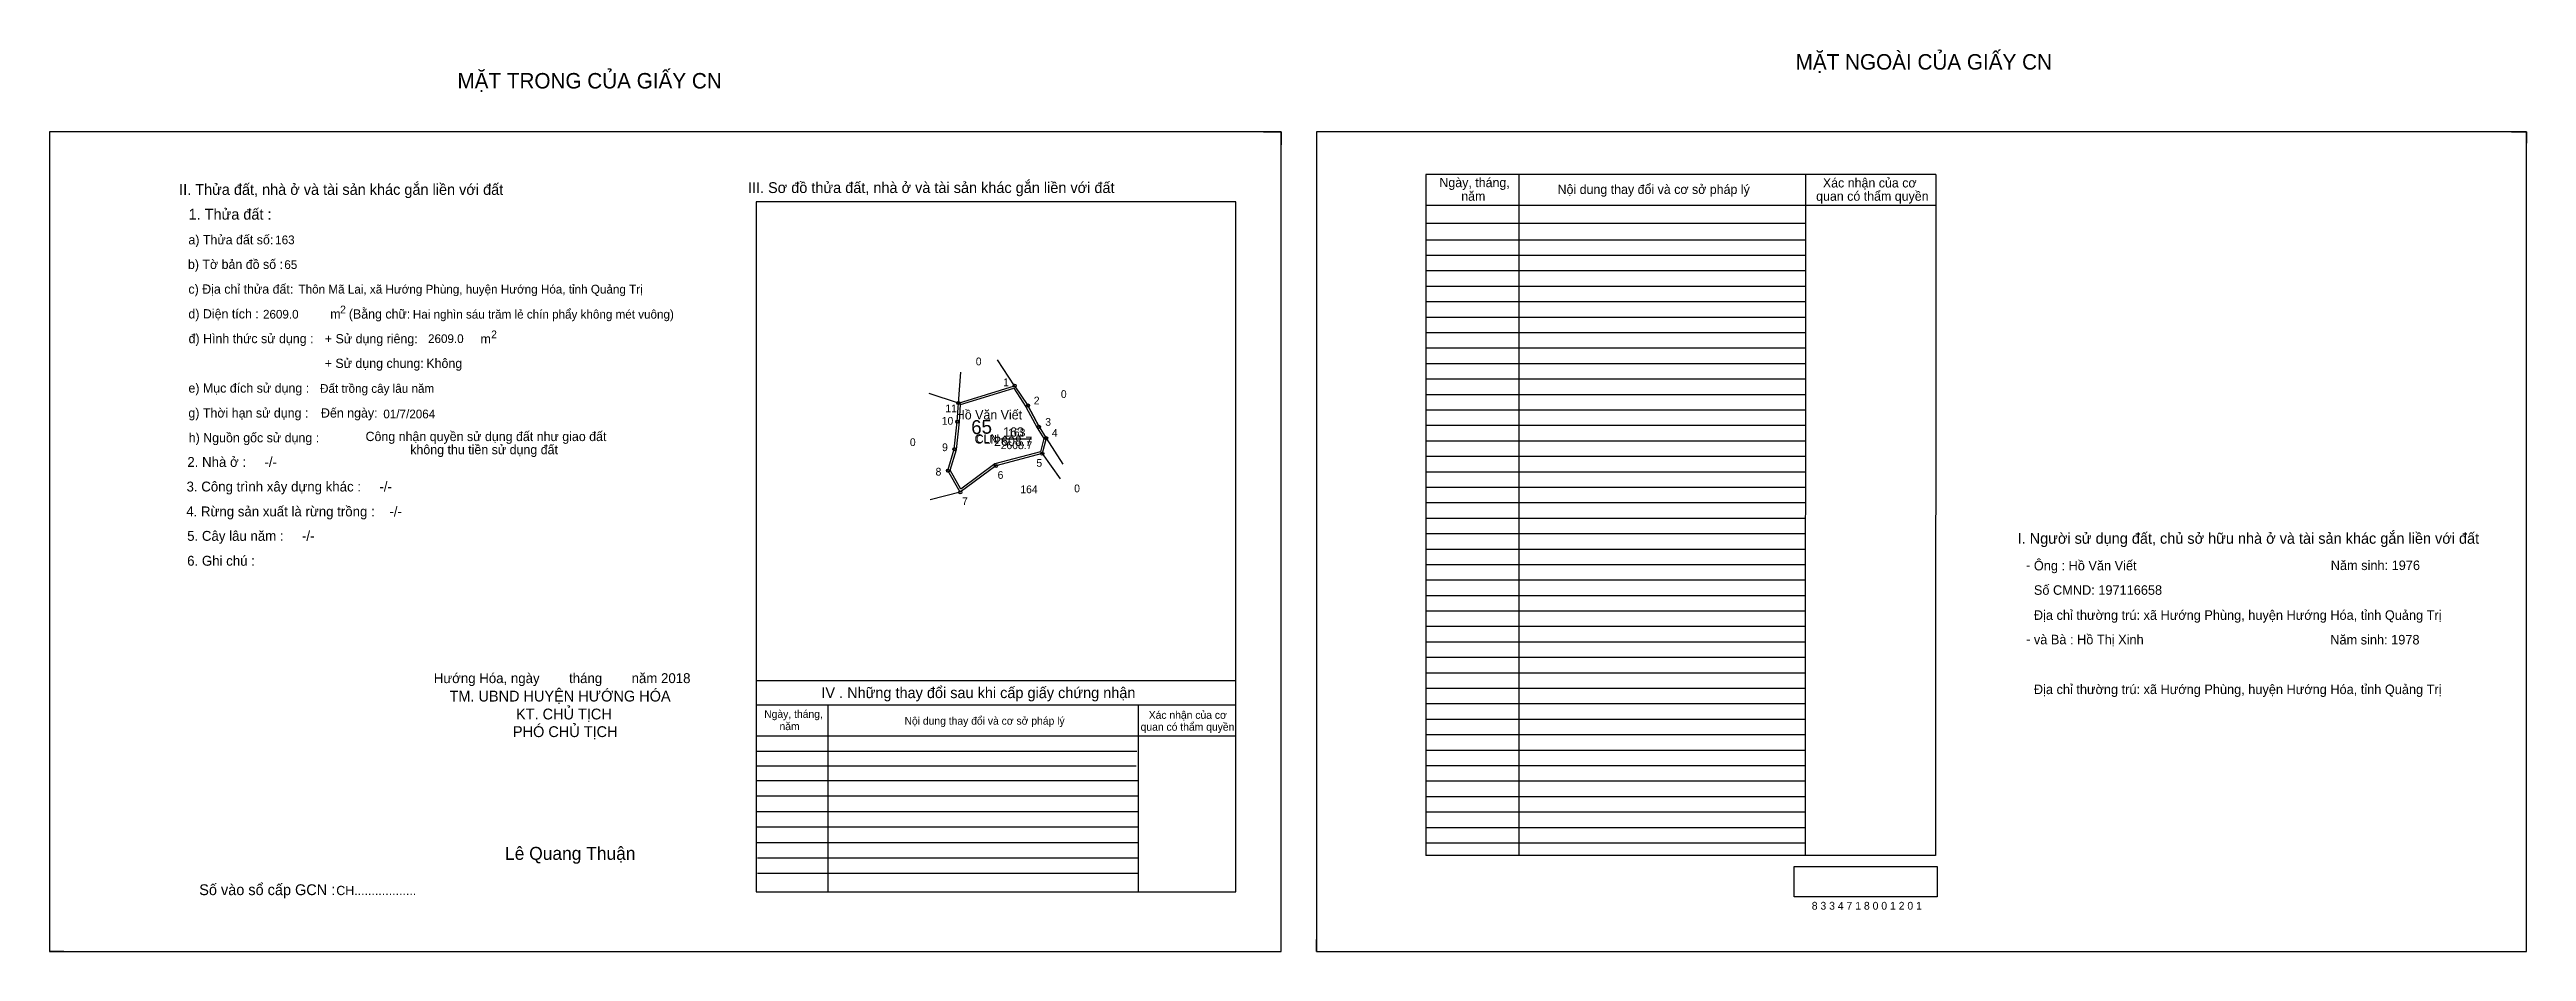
# Model space of a CAD drawing. Extents: x 531995 to 535505, y 1847126 to 1847725.
# Drawn here: x 533904 to 535505, y 1847142 to 1847725 of the extents above.
import ezdxf

# ---------------------------------------------------------------- set-up
doc = ezdxf.new("R2010")
doc.units = 0
for name, color, linetype in [('Default', 7, 'Continuous'), ('Level 10', 7, 'Continuous'), ('Level 11', 7, 'Continuous'), ('Level 13', 7, 'Continuous'), ('Level 2', 7, 'Continuous'), ('Level 27', 7, 'Continuous'), ('Level 3', 7, 'Continuous'), ('Level 36', 7, 'Continuous'), ('Level 4', 7, 'Continuous'), ('Level 5', 7, 'Continuous'), ('Level 55', 7, 'Continuous'), ('Level 6', 7, 'Continuous'), ('Level 7', 7, 'Continuous'), ('Level 8', 7, 'Continuous'), ('Level 9', 7, 'Continuous')]:
    doc.layers.add(name, color=color, linetype=linetype)

msp = doc.modelspace()

# ---------------------------------------------------------------- linework, layer by layer
at = {"layer": 'Level 10'}
for p, q in [((534689, 1847672.1), (534700.4, 1847672.1)), ((534700.4, 1847672.1), (534700.4, 1847663.7)), ((535495.8, 1847672.1), (535505.4, 1847672.1)), ((535505.4, 1847672.1), (535505.4, 1847664.7)), ((534491.8, 1847496.7), (534528.1, 1847507.9)), ((534543.9, 1847481.3), (534536.7, 1847495.1)), ((533904.2, 1847149.9), (533904.2, 1847142.1)), ((534723.2, 1847142.1), (534723.2, 1847149.9)), ((533913.4, 1847142.1), (533904.2, 1847142.1)), ((534723.2, 1847142.1), (534730.2, 1847142.1))]:
    msp.add_line(p, q, dxfattribs=at)
for points in [[(533904.2, 1847142.1), (534700.4, 1847142.1), (534700.4, 1847672.1), (533904.2, 1847672.1)], [(534723.2, 1847142.1), (535505.4, 1847142.1), (535505.4, 1847672.1), (534723.2, 1847672.1)], [(534491.8, 1847496.7), (534528.1, 1847507.9), (534536.7, 1847495.1), (534543.9, 1847481.3), (534548.5, 1847474), (534546, 1847464), (534516, 1847456), (534493, 1847439), (534485, 1847453), (534489.1, 1847466.9), (534491, 1847484.6)], [(534493.2, 1847495.7), (534527.6, 1847506.3), (534535.4, 1847494.3), (534542.7, 1847480.6), (534547, 1847473.8), (534544.8, 1847465.1), (534515.4, 1847457.3), (534493.4, 1847441.1), (534486.5, 1847453.2), (534490.5, 1847466.6), (534492.4, 1847484.5)]]:
    msp.add_lwpolyline(points, close=True, dxfattribs=at)
at = {"layer": 'Level 11'}
for centre in [(534491.8, 1847496.7), (534491.8, 1847496.7), (534528.1, 1847507.9), (534491, 1847484.6), (534536.7, 1847495.1), (534543.9, 1847481.3), (534489.1, 1847466.9), (534546, 1847464), (534548.5, 1847474), (534485, 1847453), (534516, 1847456), (534493, 1847439)]:
    msp.add_circle(centre, 1, dxfattribs=at)
at = {"layer": 'Level 13'}
msp.add_line((534519.8, 1847473.5), (534535.1, 1847473.5), dxfattribs=at)
at = {"layer": 'Level 27'}
for p, q in [((534491.8, 1847496.7), (534493.3, 1847516.7)), ((534528.1, 1847507.9), (534517, 1847524.6)), ((534491.8, 1847496.7), (534472.8, 1847502.9)), ((534548.5, 1847474), (534559.2, 1847457.1)), ((534546, 1847464), (534557.5, 1847447.6)), ((534493, 1847439), (534473.6, 1847434.1))]:
    msp.add_line(p, q, dxfattribs=at)
at = {"layer": 'Level 6'}
msp.add_lwpolyline([(535032.1, 1847197.1), (535124.5, 1847197.1), (535124.5, 1847177.3), (535032.1, 1847177.3)], close=True, dxfattribs=at)
at = {"layer": 'Level 7'}
for p, q in [((535039.2, 1847602.1), (534794, 1847602.1)), ((535039.2, 1847592.1), (534794, 1847592.1)), ((535039.2, 1847582.1), (534794, 1847582.1)), ((535039.2, 1847572.1), (534794, 1847572.1)), ((535039.2, 1847562.1), (534794, 1847562.1)), ((535039.2, 1847552.1), (534794, 1847552.1)), ((535039.2, 1847542.1), (534794, 1847542.1)), ((535039.2, 1847532.1), (534794, 1847532.1)), ((535039.2, 1847522.1), (534794, 1847522.1)), ((535039.2, 1847512.1), (534794, 1847512.1)), ((535039.2, 1847502.1), (534794, 1847502.1)), ((535039.2, 1847492.1), (534794, 1847492.1)), ((535039.2, 1847482.1), (534794, 1847482.1)), ((535039.2, 1847472.1), (534794, 1847472.1)), ((535039.2, 1847462.1), (534794, 1847462.1)), ((535039.2, 1847452.1), (534794, 1847452.1)), ((535039.2, 1847442.1), (534794, 1847442.1)), ((535039.2, 1847432.1), (534794, 1847432.1)), ((535039.2, 1847422.1), (534794, 1847422.1)), ((535039.2, 1847412.1), (534794, 1847412.1)), ((535039.2, 1847402.1), (534794, 1847402.1)), ((535039.2, 1847392.1), (534794, 1847392.1)), ((535039.2, 1847382.1), (534794, 1847382.1)), ((535039.2, 1847372.1), (534794, 1847372.1)), ((535039.2, 1847362.1), (534794, 1847362.1)), ((535039.2, 1847352.1), (534794, 1847352.1)), ((535039.2, 1847342.1), (534794, 1847342.1)), ((535039.2, 1847332.1), (534794, 1847332.1)), ((535039.2, 1847322.1), (534794, 1847322.1)), ((535039.2, 1847312.1), (534794, 1847312.1)), ((535039.2, 1847302.1), (534794, 1847302.1)), ((535039.2, 1847292.1), (534794, 1847292.1)), ((535039.2, 1847282.1), (534794, 1847282.1)), ((534607.1, 1847271.4), (534361, 1847271.4)), ((534606.7, 1847261.9), (534361, 1847261.9)), ((535039.2, 1847272.1), (534794, 1847272.1)), ((535039.2, 1847262.1), (534794, 1847262.1)), ((534608, 1847252.4), (534361, 1847252.4)), ((534608, 1847242.4), (534361, 1847242.4)), ((535039.2, 1847252.1), (534794, 1847252.1)), ((535039.2, 1847242.1), (534794, 1847242.1)), ((534608, 1847232.4), (534361, 1847232.4)), ((535039.2, 1847232.1), (534794, 1847232.1)), ((534608, 1847222.4), (534361, 1847222.4)), ((534608, 1847212.4), (534361, 1847212.4)), ((535039.2, 1847222.1), (534794, 1847222.1)), ((535039.2, 1847212.1), (534794, 1847212.1)), ((534608, 1847202.4), (534361.8, 1847202.4)), ((534608, 1847192.4), (534361.8, 1847192.4))]:
    msp.add_line(p, q, dxfattribs=at)
at = {"layer": 'Level 8'}
for p, q in [((535123.6, 1847644.5), (534794, 1847644.5)), ((534794, 1847644.5), (534794, 1847204.1)), ((534854, 1847644.5), (534854, 1847204.1)), ((535039.3, 1847644.3), (535039.2, 1847204.1)), ((535123.6, 1847644.5), (535123.4, 1847204.1)), ((534671, 1847626.7), (534361, 1847626.7)), ((534361, 1847626.7), (534361, 1847180.7)), ((534671, 1847180.7), (534671, 1847626.7)), ((535123.6, 1847624.5), (534794, 1847624.5)), ((535039.2, 1847612.8), (534794, 1847612.8)), ((534671, 1847317.1), (534361, 1847317.1)), ((534671, 1847301.3), (534361, 1847301.3)), ((534407.3, 1847301.3), (534407.3, 1847180.7)), ((534608, 1847301.3), (534608, 1847180.7)), ((534671, 1847281.3), (534361, 1847281.3)), ((535123.4, 1847204.1), (534794, 1847204.1)), ((534361, 1847180.7), (534671, 1847180.7))]:
    msp.add_line(p, q, dxfattribs=at)
at = {"layer": 'Level 9'}
msp.add_line((534519.1, 1847473.5), (534539.1, 1847473.5), dxfattribs=at)

# ---------------------------------------------------------------- texts
at = {"layer": 'Default'}
for s, p in [('e) Mục đích sử dụng :', (533994, 1847503.4)), ('g) Thời hạn sử dụng :', (533994, 1847487.3)), ('Đến ngày:', (534079.7, 1847487.3)), ('h) Nguồn gốc sử dụng :', (533994.2, 1847471.3)), ('Công nhận quyền sử dụng đất như giao đất', (534108.5, 1847472.1)), ('không thu tiền sử dụng đất', (534137.4, 1847463.6))]:
    msp.add_text(s, height=6, dxfattribs=at).set_placement(p)
at = {"layer": 'Level 13'}
for s, p in [('CLN', (534503.2, 1847471)), ('2608.7', (534519.1, 1847466.9)), ('163', (534523.9, 1847475.1))]:
    msp.add_text(s, height=5, dxfattribs=at).set_placement(p)
at = {"layer": 'Level 2'}
msp.add_text('Hồ Văn Viết', height=6, dxfattribs=at).set_placement((534490.1, 1847486.1))
at = {"layer": 'Level 3'}
msp.add_text('CLN', height=6, dxfattribs=at).set_placement((534502.2, 1847470.5))
at = {"layer": 'Level 36'}
for s, p in [('0', (534503, 1847521.1)), ('0', (534558, 1847500)), ('0', (534460.4, 1847468.9)), ('164', (534531.8, 1847438.4)), ('0', (534566.6, 1847439))]:
    msp.add_text(s, height=5, dxfattribs=at).set_placement(p)
at = {"layer": 'Level 4'}
msp.add_text('163', height=6, dxfattribs=at).set_placement((534520.7, 1847475))
at = {"layer": 'Level 5'}
msp.add_text('2608.7', height=6, dxfattribs=at).set_placement((534514.9, 1847469))
at = {"layer": 'Level 55'}
for s, height, p in [('11', 0.8, (534491.3, 1847496.7)), ('0', 0.22, (534491.8, 1847496.5)), ('0', 0.22, (534491.8, 1847496.5)), ('1', 0.8, (534527.9, 1847507.9)), ('0', 0.22, (534528.1, 1847507.7)), ('0', 0.22, (534528.1, 1847507.7)), ('0', 0.22, (534528.1, 1847507.7)), ('10', 0.8, (534490.4, 1847484.6)), ('0', 0.22, (534490.9, 1847484.4)), ('2', 0.8, (534536.4, 1847495.1)), ('0', 0.22, (534536.6, 1847494.8)), ('0', 0.22, (534536.6, 1847494.8)), ('3', 0.8, (534543.7, 1847481.3)), ('0', 0.22, (534543.8, 1847481.1)), ('0', 0.22, (534543.8, 1847481.1)), ('9', 0.8, (534488.8, 1847466.9)), ('0', 0.22, (534489, 1847466.7)), ('5', 0.8, (534545.7, 1847464)), ('4', 0.8, (534548.2, 1847474)), ('0', 0.22, (534548.4, 1847473.8)), ('0', 0.22, (534548.4, 1847473.8)), ('0', 0.22, (534548.4, 1847473.8)), ('0', 0.22, (534548.4, 1847473.8)), ('8', 0.8, (534484.7, 1847453)), ('0', 0.22, (534484.9, 1847452.8)), ('6', 0.8, (534515.7, 1847456)), ('164', 0.22, (534515.8, 1847455.8)), ('164', 0.22, (534545.8, 1847463.8)), ('0', 0.22, (534545.9, 1847463.8)), ('0', 0.22, (534545.9, 1847463.8)), ('7', 0.8, (534492.7, 1847439)), ('164', 0.22, (534492.8, 1847438.8)), ('0', 0.22, (534492.9, 1847438.8))]:
    msp.add_text(s, height=height, dxfattribs=at).set_placement(p)
at = {"layer": 'Level 6'}
for s, height, p in [('163', 5.63, (534050.1, 1847599.4)), ('65', 5.63, (534056, 1847583.4)), ('Thôn Mã Lai, xã Hướng Phùng, huyện Hướng Hóa, tỉnh Quảng Trị', 5.64, (534065.2, 1847567.5)), ('2609.0', 5.63, (534042.2, 1847551.3)), ('Hai nghìn sáu trăm lẻ chín phẩy không mét vuông)', 5.632, (534139.1, 1847551.3)), ('2609.0', 5.63, (534148.9, 1847535.5)), ('Đất trồng cây lâu năm', 5.64, (534079.1, 1847503.3)), ('01/7/2064', 5.64, (534120, 1847486.8)), ('Ông : Hồ Văn Viết', 6.16, (535187, 1847388.5)), ('Năm sinh: 1976', 6.16, (535378.9, 1847388.7)), ('Số CMND: 197116658', 6.16, (535187, 1847372.7)), ('Địa chỉ thường trú: xã Hướng Phùng, huyện Hướng Hóa, tỉnh Quảng Trị', 6.16, (535187, 1847356.5)), ('và Bà : Hồ Thị Xinh', 6.16, (535187, 1847340.7)), ('Năm sinh: 1978', 6.16, (535378.6, 1847340.6)), ('Địa chỉ thường trú: xã Hướng Phùng, huyện Hướng Hóa, tỉnh Quảng Trị', 6.16, (535187, 1847308.5)), ('8 3 3 4 7 1 8 0 0 1 2 0 1', 5.04, (535043.4, 1847169.1))]:
    msp.add_text(s, height=height, dxfattribs=at).set_placement(p)
at = {"layer": 'Level 7'}
for s, height, p in [('MẶT NGOÀI CỦA GIẤY CN', 10, (535033, 1847712.3)), ('MẶT TRONG CỦA GIẤY CN', 10, (534167.9, 1847700.1)), ('III. Sơ đồ thửa đất, nhà ở và tài sản khác gắn liền với đất', 7, (534355.7, 1847632.5)), ('Ngày, tháng,', 6, (534802.7, 1847636.3)), ('Xác nhận của cơ', 6, (535050.6, 1847636.1)), ('II. Thửa đất, nhà ở và tài sản khác gắn liền với đất', 7, (533988, 1847631.3)), ('năm', 6, (534816.8, 1847627.5)), ('Nội dung thay đổi và cơ sở pháp lý', 6, (534879.1, 1847631.9)), (' quan có thẩm quyền', 6, (535044, 1847627.5)), ('1. Thửa đất :', 7, (533994.1, 1847615.3)), ('a) Thửa đất số:', 6, (533994, 1847599.3)), ('b) Tờ bản đồ số :', 6, (533993.7, 1847583.4)), ('c) Địa chỉ thửa đất:', 6, (533994, 1847567.4)), ('d) Diện tích :', 6, (533994, 1847551.4)), ('m', 6, (534085.7, 1847551.3)), ('2', 5, (534092.1, 1847554.7)), ('(Bằng chữ:', 6, (534097.7, 1847551.3)), ('đ) Hình thức sử dụng :', 6, (533994.1, 1847535.4)), ('+ Sử dụng riêng:', 6, (534082.2, 1847535.3)), ('m', 6, (534182.8, 1847535.2)), ('2', 5, (534189.7, 1847538.6)), ('+ Sử dụng chung:', 6, (534082.1, 1847519.4)), ('Không', 6, (534147.8, 1847519.4)), ('2. Nhà ở :     -/-', 6.4, (533993.3, 1847455.4)), ('3. Công trình xây dựng khác :     -/-', 6.4, (533992.8, 1847439.5)), ('4. Rừng sản xuất là rừng trồng :    -/-', 6.4, (533992.6, 1847423.4)), ('5. Cây lâu năm :     -/-', 6.4, (533993.2, 1847407.6)), ('I. Người sử dụng đất, chủ sở hữu nhà ở và tài sản khác gắn liền với đất', 7, (535176.5, 1847405.7)), ('6. Ghi chú :', 6.4, (533993.2, 1847391.5)), ('-', 6.4, (535181.9, 1847388.7)), ('-', 6.4, (535182, 1847340.9)), ('Hướng Hóa, ngày        tháng        năm 2018', 6.4, (534152.6, 1847315.6)), ('TM. UBND HUYỆN HƯỚNG HÓA', 7, (534162.8, 1847303.7)), ('IV . Những thay đổi sau khi cấp giấy chứng nhận', 7, (534403.2, 1847305.9)), ('PHÓ CHỦ TỊCH', 7, (534203.8, 1847280.7)), ('KT. CHỦ TỊCH', 7, (534205.8, 1847292.1)), ('Ngày, tháng,', 5, (534366.2, 1847293.1)), ('năm', 5, (534376.1, 1847285.2)), ('Nội dung thay đổi và cơ sở pháp lý', 5, (534456.9, 1847288.7)), (' quan có thẩm quyền', 5, (534607.7, 1847284.8)), ('Xác nhận của cơ', 5, (534614.8, 1847292.5)), ('Lê Quang Thuận', 8.4, (534198.7, 1847201.3)), ('Số vào sổ cấp GCN :', 7, (534001, 1847178.5)), ('CH..................', 6, (534089.6, 1847178.5))]:
    msp.add_text(s, height=height, dxfattribs=at).set_placement(p)
msp.add_text('65', height=9, rotation=2, dxfattribs=at).set_placement((534500.2, 1847476.5))
at = {"layer": 'Level 9'}
for s, p in [('1', (534520.7, 1847507.6)), ('2', (534540.5, 1847495.8)), ('10', (534481, 1847482.7)), ('11', (534483.3, 1847490.7)), ('3', (534547.9, 1847482)), ('9', (534481.2, 1847465.6)), ('4', (534552.2, 1847474.9)), ('8', (534477, 1847449.8)), ('6', (534517.1, 1847447.7)), ('5', (534542.2, 1847455.5)), ('7', (534494.1, 1847430.7))]:
    msp.add_text(s, height=5, dxfattribs=at).set_placement(p)

doc.saveas('drawing.dxf')
